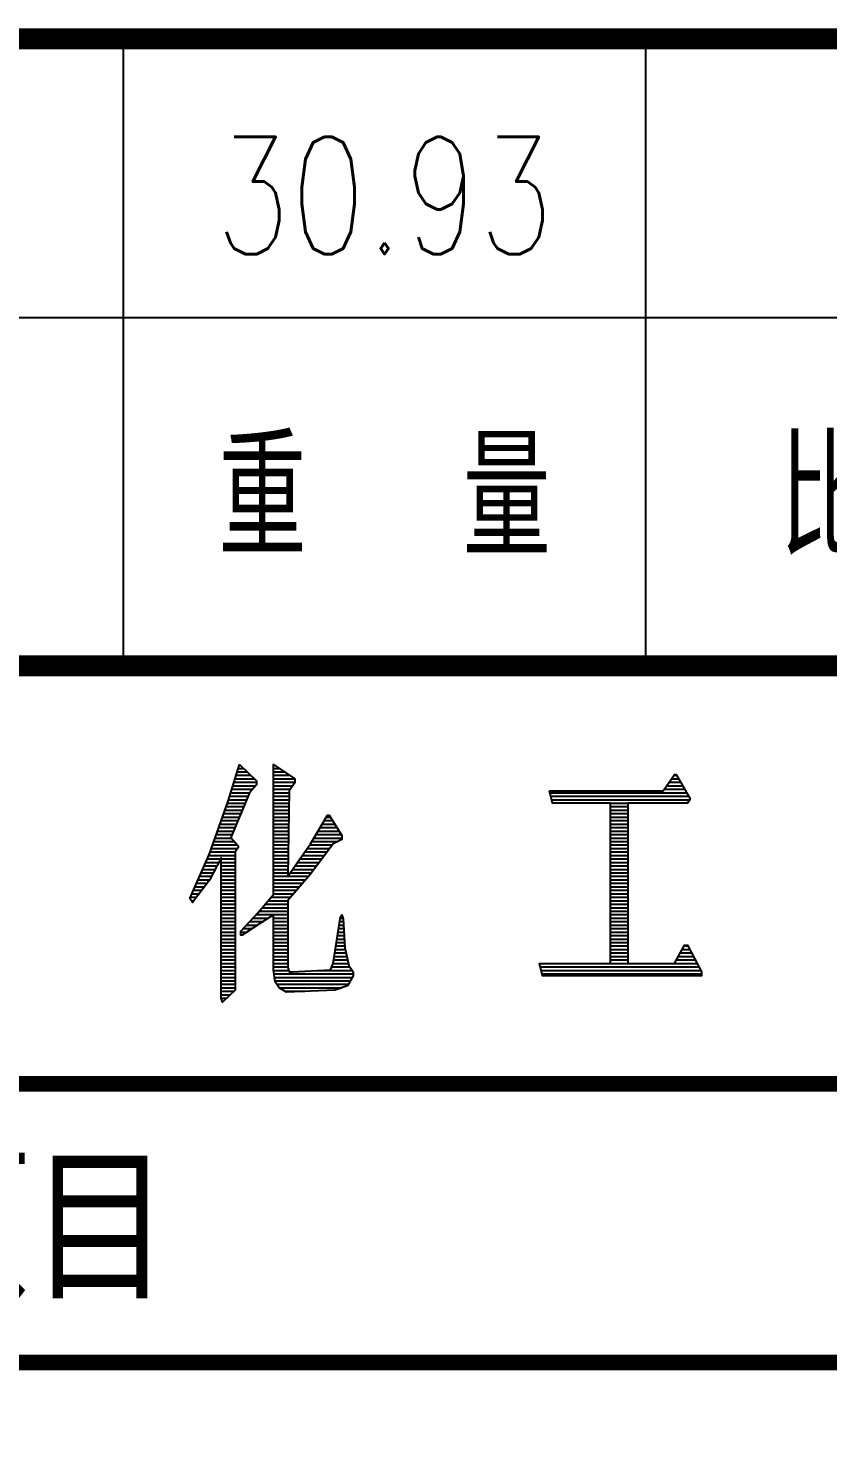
# Model space of a CAD drawing. Extents: x 2423 to 4272, y 1058 to 1658.
# Drawn here: x 4183.87 to 4206.82, y 1106.61 to 1147.27 of the extents above; entities that cross this region are included whole.
import ezdxf
from ezdxf.enums import TextEntityAlignment as Align

# ---------------------------------------------------------------- set-up
doc = ezdxf.new("R2010")
doc.units = 0
doc.header["$LTSCALE"] = 9
doc.header["$MEASUREMENT"] = 0
doc.layers.get('0').update_dxf_attribs({"linetype": 'CONTINUOUS'})
doc.layers.add('1', color=2, linetype='CONTINUOUS')
doc.layers.add('2', color=1, linetype='CONTINUOUS')
doc.styles.add('HZ', font='txt', dxfattribs={"width": 0.75, "bigfont": 'hztxt'})

# ---------------------------------------------------------------- blocks, each defined once
blk = doc.blocks.new('*X2')
at = {"color": 0}
for p, q in [((40027.5, -970), (40042.6, -970)), ((40030.6, -960), (40032.1, -960)), ((40129, -960), (40130.6, -960)), ((40129, -970), (40145.6, -970)), ((40015, -1010), (40080, -1010)), ((40018.2, -1000), (40074.1, -1000)), ((40021.3, -990), (40063.6, -990)), ((40024.4, -980), (40053.1, -980)), ((40129, -980), (40160.6, -980)), ((40129, -990), (40175.6, -990)), ((40129, -1000), (40190.2, -1000)), ((40129, -1010), (40190.2, -1010)), ((41265.1, -1010), (41297.3, -1010)), ((41272.1, -1000), (41291.5, -1000)), ((41279.1, -990), (41285.7, -990)), ((40002.6, -1050), (40055.6, -1050)), ((40005.7, -1040), (40060, -1040)), ((40008.8, -1030), (40068.8, -1030)), ((40011.9, -1020), (40077.5, -1020)), ((40129, -1020), (40184.2, -1020)), ((40129, -1030), (40177.2, -1030)), ((40129, -1040), (40173.8, -1040)), ((40129, -1050), (40173.6, -1050)), ((40922.4, -1040), (41314.8, -1040)), ((40924.7, -1050), (41320.7, -1050)), ((41251.1, -1030), (41309, -1030)), ((41258.1, -1020), (41303.2, -1020)), ((39989.1, -1090), (40039.1, -1090)), ((39992.6, -1080), (40043.2, -1080)), ((39996.1, -1070), (40047.4, -1070)), ((39999.5, -1060), (40051.5, -1060)), ((40129, -1060), (40173.4, -1060)), ((40129, -1070), (40173.3, -1070)), ((40129, -1080), (40173.1, -1080)), ((40129, -1090), (40172.9, -1090)), ((40927, -1060), (41324, -1060)), ((41096.7, -1070), (41145.7, -1070)), ((41096.7, -1080), (41145.7, -1080)), ((41096.7, -1090), (41145.7, -1090)), ((39975.1, -1130), (40022.5, -1130)), ((39978.6, -1120), (40026.7, -1120)), ((39982.1, -1110), (40030.8, -1110)), ((39985.6, -1100), (40034.9, -1100)), ((40129, -1100), (40172.8, -1100)), ((40129, -1110), (40172.6, -1110)), ((40129, -1120), (40172.4, -1120)), ((40129, -1130), (40172.3, -1130)), ((40268.9, -1130), (40304.1, -1130)), ((40274.9, -1120), (40297.8, -1120)), ((40280.9, -1110), (40291.5, -1110)), ((41096.7, -1100), (41145.7, -1100)), ((41096.7, -1110), (41145.7, -1110)), ((41096.7, -1120), (41145.7, -1120)), ((41096.7, -1130), (41145.7, -1130)), ((39961.1, -1170), (40007.4, -1170)), ((39964.6, -1160), (40010.1, -1160)), ((39968.1, -1150), (40014.3, -1150)), ((39971.6, -1140), (40018.4, -1140)), ((40129, -1140), (40172.1, -1140)), ((40129, -1150), (40171.9, -1150)), ((40129, -1160), (40171.8, -1160)), ((40129, -1170), (40171.6, -1170)), ((40244.9, -1170), (40325, -1170)), ((40250.9, -1160), (40323, -1160)), ((40256.9, -1150), (40316.7, -1150)), ((40262.9, -1140), (40310.4, -1140)), ((41096.7, -1140), (41145.7, -1140)), ((41096.7, -1150), (41145.7, -1150)), ((41096.7, -1160), (41145.7, -1160)), ((41096.7, -1170), (41145.7, -1170)), ((39947.1, -1210), (40018.7, -1210)), ((39950.6, -1200), (40025.5, -1200)), ((39954.1, -1190), (40024.9, -1190)), ((39957.6, -1180), (40016.2, -1180)), ((40129, -1180), (40171.4, -1180)), ((40129, -1190), (40171.3, -1190)), ((40129, -1200), (40171.1, -1200)), ((40129, -1210), (40170.9, -1210)), ((40218.6, -1210), (40282.8, -1210)), ((40225.6, -1200), (40290.3, -1200)), ((40232.6, -1190), (40297.7, -1190)), ((40238.9, -1180), (40313.8, -1180)), ((41096.7, -1180), (41145.7, -1180)), ((41096.7, -1190), (41145.7, -1190)), ((41096.7, -1200), (41145.7, -1200)), ((41096.7, -1210), (41145.7, -1210)), ((39925.4, -1260), (39961.2, -1260)), ((39929.9, -1250), (39966.3, -1250)), ((39934.3, -1240), (39971.4, -1240)), ((39938.8, -1230), (39976.5, -1230)), ((39943.2, -1220), (40018.7, -1220)), ((39977.9, -1230), (40018.7, -1230)), ((39977.9, -1240), (40018.7, -1240)), ((39977.9, -1250), (40018.7, -1250)), ((39977.9, -1260), (40018.7, -1260)), ((40129, -1220), (40170.8, -1220)), ((40129, -1230), (40170.6, -1230)), ((40129, -1240), (40170.4, -1240)), ((40129, -1250), (40170.3, -1250)), ((40129, -1260), (40170.1, -1260)), ((40183.6, -1260), (40245.5, -1260)), ((40190.6, -1250), (40252.9, -1250)), ((40197.6, -1240), (40260.4, -1240)), ((40204.6, -1230), (40267.9, -1230)), ((40211.6, -1220), (40275.3, -1220)), ((41096.7, -1220), (41145.7, -1220)), ((41096.7, -1230), (41145.7, -1230)), ((41096.7, -1240), (41145.7, -1240)), ((41096.7, -1250), (41145.7, -1250)), ((41096.7, -1260), (41145.7, -1260)), ((39907.6, -1300), (39938.6, -1300)), ((39912, -1290), (39945.9, -1290)), ((39916.5, -1280), (39951, -1280)), ((39920.9, -1270), (39956.1, -1270)), ((39977.9, -1270), (40018.7, -1270)), ((39977.9, -1280), (40018.7, -1280)), ((39977.9, -1290), (40018.7, -1290)), ((39977.9, -1300), (40018.7, -1300)), ((40129, -1270), (40169.9, -1270)), ((40129, -1280), (40229.8, -1280)), ((40129, -1290), (40221.2, -1290)), ((40129, -1300), (40212.6, -1300)), ((40176.6, -1270), (40238, -1270)), ((41096.7, -1270), (41145.7, -1270)), ((41096.7, -1280), (41145.7, -1280)), ((41096.7, -1290), (41145.7, -1290)), ((41096.7, -1300), (41145.7, -1300)), ((39889.8, -1340), (39908.1, -1340)), ((39894.2, -1330), (39915.7, -1330)), ((39898.7, -1320), (39923.3, -1320)), ((39903.1, -1310), (39931, -1310)), ((39977.9, -1310), (40018.7, -1310)), ((39977.9, -1320), (40018.7, -1320)), ((39977.9, -1330), (40018.7, -1330)), ((39977.9, -1340), (40018.7, -1340)), ((40122.3, -1340), (40178.2, -1340)), ((40129, -1310), (40204, -1310)), ((40129, -1320), (40195.4, -1320)), ((40129, -1330), (40186.8, -1330)), ((41096.7, -1310), (41145.7, -1310)), ((41096.7, -1320), (41145.7, -1320)), ((41096.7, -1330), (41145.7, -1330)), ((41096.7, -1340), (41145.7, -1340)), ((39892.3, -1350), (39900.4, -1350)), ((39977.9, -1350), (40018.7, -1350)), ((39977.9, -1360), (40018.7, -1360)), ((39977.9, -1370), (40018.7, -1370)), ((39977.9, -1380), (40018.7, -1380)), ((40088.1, -1380), (40169.8, -1380)), ((40096.6, -1370), (40169.8, -1370)), ((40105.2, -1360), (40169.8, -1360)), ((40113.7, -1350), (40169.8, -1350)), ((41096.7, -1350), (41145.7, -1350)), ((41096.7, -1360), (41145.7, -1360)), ((41096.7, -1370), (41145.7, -1370)), ((41096.7, -1380), (41145.7, -1380)), ((39977.9, -1390), (40018.7, -1390)), ((39977.9, -1400), (40018.7, -1400)), ((39977.9, -1410), (40018.7, -1410)), ((39977.9, -1420), (40018.7, -1420)), ((40051.1, -1420), (40083.6, -1420)), ((40060.4, -1410), (40099, -1410)), ((40069.8, -1400), (40114.4, -1400)), ((40079.1, -1390), (40169.8, -1390)), ((40129, -1400), (40169.8, -1400)), ((40129, -1410), (40169.8, -1410)), ((40129, -1420), (40169.8, -1420)), ((40317.3, -1420), (40329.9, -1420)), ((40318.8, -1410), (40329.4, -1410)), ((40320.3, -1400), (40328.3, -1400)), ((41096.7, -1390), (41145.7, -1390)), ((41096.7, -1400), (41145.7, -1400)), ((41096.7, -1410), (41145.7, -1410)), ((41096.7, -1420), (41145.7, -1420)), ((39977.9, -1430), (40018.7, -1430)), ((39977.9, -1440), (40018.7, -1440)), ((39977.9, -1450), (40018.7, -1450)), ((39977.9, -1460), (40018.7, -1460)), ((40035, -1440), (40052.8, -1440)), ((40041.8, -1430), (40068.2, -1430)), ((40129, -1430), (40169.8, -1430)), ((40129, -1440), (40169.8, -1440)), ((40129, -1450), (40169.8, -1450)), ((40129, -1460), (40169.8, -1460)), ((40311.2, -1460), (40331.9, -1460)), ((40312.7, -1450), (40331.4, -1450)), ((40314.2, -1440), (40330.9, -1440)), ((40315.8, -1430), (40330.4, -1430)), ((41096.7, -1430), (41145.7, -1430)), ((41096.7, -1440), (41145.7, -1440)), ((41096.7, -1450), (41145.7, -1450)), ((41096.7, -1460), (41145.7, -1460)), ((39977.9, -1470), (40018.7, -1470)), ((39977.9, -1480), (40018.7, -1480)), ((39977.9, -1490), (40018.7, -1490)), ((39977.9, -1500), (40018.7, -1500)), ((40129, -1470), (40169.8, -1470)), ((40129, -1480), (40169.8, -1480)), ((40129, -1490), (40169.8, -1490)), ((40129, -1500), (40169.8, -1500)), ((40305.1, -1500), (40336.9, -1500)), ((40306.6, -1490), (40334.5, -1490)), ((40308.1, -1480), (40332.9, -1480)), ((40309.7, -1470), (40332.4, -1470)), ((41096.7, -1470), (41145.7, -1470)), ((41096.7, -1480), (41145.7, -1480)), ((41096.7, -1490), (41145.7, -1490)), ((41096.7, -1500), (41145.7, -1500)), ((41297.1, -1500), (41329, -1500)), ((41302.5, -1490), (41323.6, -1490)), ((41308, -1480), (41318.3, -1480)), ((39977.9, -1510), (40018.7, -1510)), ((39977.9, -1520), (40018.7, -1520)), ((39977.9, -1530), (40018.7, -1530)), ((39977.9, -1540), (40018.7, -1540)), ((40129, -1510), (40169.8, -1510)), ((40129, -1520), (40169.8, -1520)), ((40129, -1530), (40169.8, -1530)), ((40129, -1540), (40169.8, -1540)), ((40296, -1540), (40347.9, -1540)), ((40300.5, -1530), (40343.9, -1530)), ((40302.1, -1520), (40341.5, -1520)), ((40303.6, -1510), (40339.2, -1510)), ((40894.7, -1540), (41350.6, -1540)), ((41096.7, -1510), (41145.7, -1510)), ((41096.7, -1520), (41145.7, -1520)), ((41096.7, -1530), (41145.7, -1530)), ((41280.7, -1530), (41345.2, -1530)), ((41286.2, -1520), (41339.8, -1520)), ((41291.6, -1510), (41334.4, -1510)), ((39977.9, -1550), (40018.7, -1550)), ((39977.9, -1560), (40018.7, -1560)), ((39977.9, -1570), (40018.7, -1570)), ((39977.9, -1580), (40018.7, -1580)), ((40129.2, -1550), (40172.5, -1550)), ((40130.3, -1560), (40357.6, -1560)), ((40131.5, -1570), (40355.1, -1570)), ((40132.7, -1580), (40349.5, -1580)), ((40255.3, -1550), (40354.9, -1550)), ((40897.1, -1550), (41355.9, -1550)), ((40899.4, -1560), (41358, -1560)), ((39977.9, -1590), (40018.7, -1590)), ((39977.9, -1600), (40018.7, -1600)), ((39977.9, -1610), (40014.9, -1610)), ((39977.9, -1620), (40004.4, -1620)), ((40137.9, -1590), (40343.9, -1590)), ((40144.9, -1600), (40324.6, -1600)), ((40161.8, -1610), (40218.3, -1610)), ((39978, -1630), (39993.9, -1630)), ((39981.5, -1640), (39983.4, -1640))]:
    blk.add_line(p, q, dxfattribs=at)

msp = doc.modelspace()

# ---------------------------------------------------------------- linework, layer by layer
at = {"layer": '1'}
for p, q in [((4186.601, 1128.972), (4186.601, 1146.972)), ((4201.601, 1128.972), (4201.601, 1146.972)), ((4086.601, 1138.972), (4266.601, 1138.972))]:
    msp.add_line(p, q, dxfattribs=at)
at = {"layer": '1', "color": 2}
for points in [[(4189.934, 1126.139), (4190.424, 1125.673), (4190.424, 1125.673), (4190.424, 1125.556), (4190.424, 1125.556), (4190.22, 1125.323), (4190.22, 1125.323), (4189.689, 1124.039), (4189.689, 1124.039), (4189.894, 1123.806), (4189.894, 1123.806), (4189.894, 1123.748), (4189.894, 1123.748), (4189.812, 1123.631), (4189.812, 1123.631), (4189.812, 1119.664), (4189.812, 1119.664), (4189.444, 1119.314), (4189.444, 1119.314), (4189.404, 1119.431), (4189.404, 1119.431), (4189.404, 1123.456), (4189.404, 1123.456), (4189.077, 1122.814), (4189.077, 1122.814), (4188.587, 1122.173), (4188.587, 1122.173), (4188.546, 1122.231), (4188.546, 1122.231), (4188.505, 1122.289), (4188.505, 1122.289), (4189.077, 1123.573), (4189.077, 1123.573), (4189.608, 1125.089), (4189.608, 1125.089), (4189.934, 1126.139)], [(4190.914, 1122.406), (4190.914, 1126.139), (4190.914, 1126.139), (4191.527, 1125.731), (4191.527, 1125.731), (4191.527, 1125.614), (4191.527, 1125.614), (4191.364, 1125.381), (4191.364, 1125.381), (4191.323, 1122.931), (4191.323, 1122.931), (4191.976, 1123.864), (4191.976, 1123.864), (4192.466, 1124.681), (4192.466, 1124.681), (4192.507, 1124.681), (4192.507, 1124.681), (4192.874, 1124.098), (4192.874, 1124.098), (4192.874, 1123.981), (4192.874, 1123.981), (4192.629, 1123.864), (4192.629, 1123.864), (4191.976, 1122.989), (4191.976, 1122.989), (4191.323, 1122.231), (4191.323, 1122.231), (4191.323, 1120.481), (4191.323, 1120.481), (4191.323, 1120.306), (4191.323, 1120.306), (4191.364, 1120.189), (4191.364, 1120.189), (4191.445, 1120.189), (4191.445, 1120.189), (4192.548, 1120.248), (4192.548, 1120.248), (4192.629, 1120.423), (4192.629, 1120.423), (4192.834, 1121.764), (4192.834, 1121.764), (4192.874, 1121.823), (4192.874, 1121.823), (4192.915, 1121.706), (4192.915, 1121.706), (4192.956, 1120.889), (4192.956, 1120.889), (4193.079, 1120.364), (4193.079, 1120.364), (4193.201, 1120.189), (4193.201, 1120.189), (4193.201, 1120.073), (4193.201, 1120.073), (4193.038, 1119.781), (4193.038, 1119.781), (4192.67, 1119.664), (4192.67, 1119.664), (4191.282, 1119.606), (4191.282, 1119.606), (4191.078, 1119.723), (4191.078, 1119.723), (4190.955, 1119.898), (4190.955, 1119.898), (4190.914, 1120.248), (4190.914, 1120.248), (4190.914, 1121.823), (4190.914, 1121.823), (4190.465, 1121.531), (4190.465, 1121.531), (4190.016, 1121.239), (4190.016, 1121.239), (4189.975, 1121.239), (4189.975, 1121.239), (4189.975, 1121.356), (4189.975, 1121.356), (4190.465, 1121.881), (4190.465, 1121.881), (4190.914, 1122.406)], [(4198.836, 1125.381), (4202.103, 1125.381), (4202.103, 1125.381), (4202.429, 1125.848), (4202.429, 1125.848), (4202.47, 1125.848), (4202.47, 1125.848), (4202.879, 1125.148), (4202.879, 1125.148), (4202.797, 1125.031), (4202.797, 1125.031), (4201.082, 1125.031), (4201.082, 1125.031), (4201.082, 1120.423), (4201.082, 1120.423), (4202.429, 1120.423), (4202.429, 1120.423), (4202.715, 1120.948), (4202.715, 1120.948), (4202.797, 1120.948), (4202.797, 1120.948), (4203.205, 1120.189), (4203.205, 1120.189), (4203.205, 1120.073), (4203.205, 1120.073), (4198.632, 1120.073), (4198.632, 1120.073), (4198.55, 1120.423), (4198.55, 1120.423), (4200.592, 1120.423), (4200.592, 1120.423), (4200.592, 1125.031), (4200.592, 1125.031), (4198.918, 1125.031), (4198.918, 1125.031), (4198.836, 1125.381)]]:
    msp.add_lwpolyline(points, dxfattribs=at)
at = {"layer": '1', "color": 2, "const_width": 0.45}
for points in [[(4266.601, 1116.972), (4126.601, 1116.972)], [(4266.601, 1108.972), (4086.601, 1108.972)]]:
    msp.add_lwpolyline(points, dxfattribs=at)
at = {"layer": '2'}
for p, q in [((4086.601, 1128.972), (4266.601, 1128.972)), ((4086.601, 1128.972), (4266.601, 1128.972)), ((4086.601, 1128.972), (4266.601, 1128.972)), ((4266.601, 1128.972), (4086.601, 1128.972)), ((4086.601, 1128.972), (4266.601, 1128.972)), ((4086.601, 1128.972), (4266.601, 1128.972))]:
    msp.add_line(p, q, dxfattribs=at)
at = {"layer": '2', "const_width": 0.6}
for points in [[(4086.601, 1146.972), (4266.601, 1146.972)], [(4086.601, 1128.972), (4266.601, 1128.972)]]:
    msp.add_lwpolyline(points, dxfattribs=at)
at = {"layer": '2', "color": 1, "const_width": 0.6}
msp.add_lwpolyline([(4266.601, 1068.972), (4266.601, 1128.972), (4086.601, 1128.972), (4086.601, 1068.972)], close=True, dxfattribs=at)

# ---------------------------------------------------------------- block references
at = {"layer": '1', "color": 2, "xscale": 0.01, "yscale": 0.01, "zscale": 0.01}
msp.add_blockref('*X2', (3789.625, 1135.728), dxfattribs=at)

# ---------------------------------------------------------------- texts
at = {"layer": '1', "style": 'HZ', "width": 0.75}
for s, p in [('30.93', (4194.101, 1142.472)), ('重  量', (4194.101, 1133.972)), ('比 例', (4209.101, 1133.972))]:
    msp.add_text(s, height=3.36, dxfattribs=at).set_placement(p, align=Align.MIDDLE)
at = {"layer": '1', "color": 2, "style": 'HZ'}
msp.add_text('长春大成GDI项目', height=4, dxfattribs=at).set_placement((4155.365, 1110.787))

doc.saveas('drawing.dxf')
